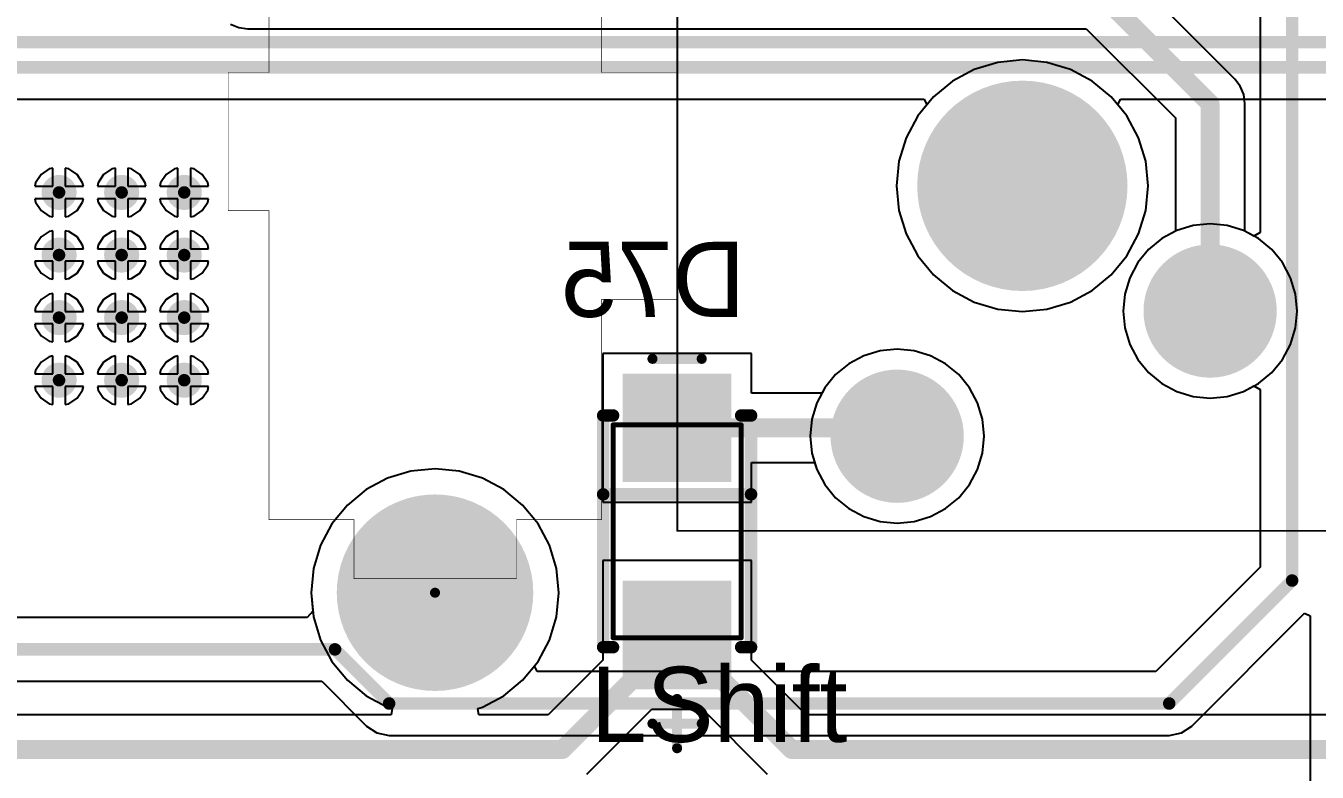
# Model space of a CAD drawing. Header units: millimetres. Extents: x 25 to 374, y 23 to 150.
# Drawn here: x 264.84 to 291.05, y 42.16 to 57.3 of the extents above; entities that cross this region are included whole.
import ezdxf

# ---------------------------------------------------------------- set-up
doc = ezdxf.new("R2010")
doc.units = ezdxf.units.MM
for name, color, linetype in [('BottomLayer', 5, 'Continuous'), ('BottomOverlay', 54, 'Continuous'), ('BottomPaste', 16, 'Continuous'), ('BottomSolder', 6, 'Continuous'), ('Mechanical1', 6, 'Continuous'), ('Mechanical13', 56, 'Continuous'), ('Mechanical15', 56, 'Continuous'), ('MultiLayer', 9, 'Continuous'), ('PadHoleLayer', 156, 'Continuous'), ('TopLayer', 1, 'Continuous'), ('TopOverlay', 2, 'Continuous'), ('TopSolder', 216, 'Continuous'), ('ViaHoleLayer', 16, 'Continuous')]:
    doc.layers.add(name, color=color, linetype=linetype)

# ---------------------------------------------------------------- blocks, each defined once
blk = doc.blocks.new('SMA_DO_214AC__S1_B_103')
at = {"layer": 'BottomLayer'}
for points in [[(-1.1, -1), (-1.1, 1), (-3.1, -1), (-3.1, 1)], [(3.1, -1), (3.1, 1), (1.1, -1), (1.1, 1)]]:
    blk.add_solid(points, dxfattribs=at)
at = {"layer": 'BottomOverlay', "const_width": 0.254}
for points in [[(-2.35, 1.3), (-2.35, 1.5)], [(2.35, 1.5), (-2.35, 1.5)], [(-0.75, -1.5), (-0.75, 1.5)], [(2.35, 1.3), (2.35, 1.5)], [(-2.35, -1.5), (-2.35, -1.3)], [(2.35, -1.5), (2.35, -1.3)], [(2.35, -1.5), (-2.35, -1.5)]]:
    blk.add_lwpolyline(points, dxfattribs=at)
at = {"layer": 'BottomOverlay', "const_width": 0.127}
for points in [[(-2.414, 1.5, 1), (-2.287, 1.5, 1)], [(-2.414, 1.5, 1), (-2.287, 1.5, 1)], [(-0.814, 1.5, 1), (-0.687, 1.5, 1)], [(2.287, 1.5, 1), (2.414, 1.5, 1)], [(2.287, 1.5, 1), (2.414, 1.5, 1)], [(-2.414, 1.3, 1), (-2.287, 1.3, 1)], [(2.287, 1.3, 1), (2.414, 1.3, 1)], [(-2.414, -1.3, 1), (-2.287, -1.3, 1)], [(2.287, -1.3, 1), (2.414, -1.3, 1)], [(-2.414, -1.5, 1), (-2.287, -1.5, 1)], [(-2.414, -1.5, 1), (-2.287, -1.5, 1)], [(-0.814, -1.5, 1), (-0.687, -1.5, 1)], [(2.287, -1.5, 1), (2.414, -1.5, 1)], [(2.287, -1.5, 1), (2.414, -1.5, 1)]]:
    blk.add_lwpolyline(points, format="xyb", close=True, dxfattribs=at)
at = {"layer": 'BottomPaste'}
for points in [[(-1.1, -1), (-1.1, 1), (-3.1, -1), (-3.1, 1)], [(3.1, -1), (3.1, 1), (1.1, -1), (1.1, 1)]]:
    blk.add_solid(points, dxfattribs=at)
at = {"layer": 'BottomSolder'}
for points in [[(-0.998, -1.102), (-0.998, 1.102), (-3.202, -1.102), (-3.202, 1.102)], [(3.202, -1.102), (3.202, 1.102), (0.998, -1.102), (0.998, 1.102)]]:
    blk.add_solid(points, dxfattribs=at)
at = {"layer": 'Mechanical13', "const_width": 0.1}
for points in [[(2.16, 1.3), (-2.16, 1.3)], [(-2.16, -1.3), (-2.16, 1.3)], [(2.16, -1.3), (2.16, 1.3)], [(2.16, -1.3), (-2.16, -1.3)]]:
    blk.add_lwpolyline(points, dxfattribs=at)
at = {"layer": 'Mechanical13', "const_width": 0.05}
for points in [[(-2.185, 1.3, 1), (-2.135, 1.3, 1)], [(-2.185, 1.3, 1), (-2.135, 1.3, 1)], [(2.135, 1.3, 1), (2.185, 1.3, 1)], [(2.135, 1.3, 1), (2.185, 1.3, 1)], [(-2.185, -1.3, 1), (-2.135, -1.3, 1)], [(-2.185, -1.3, 1), (-2.135, -1.3, 1)], [(2.135, -1.3, 1), (2.185, -1.3, 1)], [(2.135, -1.3, 1), (2.185, -1.3, 1)]]:
    blk.add_lwpolyline(points, format="xyb", close=True, dxfattribs=at)
at = {"layer": 'Mechanical15', "const_width": 0.203}
for points in [[(-3.5, -0.5), (-3.5, 0.5)], [(3.9, -0.5), (3.9, 0.5)], [(4.4, 0), (3.4, 0)]]:
    blk.add_lwpolyline(points, dxfattribs=at)
at = {"layer": 'Mechanical15', "const_width": 0.102}
for points in [[(-3.551, 0.5, 1), (-3.449, 0.5, 1)], [(3.849, 0.5, 1), (3.951, 0.5, 1)], [(3.349, 0, 1), (3.451, 0, 1)], [(4.349, 0, 1), (4.451, 0, 1)], [(-3.551, -0.5, 1), (-3.449, -0.5, 1)], [(3.849, -0.5, 1), (3.951, -0.5, 1)]]:
    blk.add_lwpolyline(points, format="xyb", close=True, dxfattribs=at)
blk = doc.blocks.new('1_2_119')
at = {"layer": 'BottomSolder', "const_width": 0.1016}
blk.add_lwpolyline([(-11.9888, -8.255, 1), (-11.8872, -8.255, 1)], format="xyb", close=True, dxfattribs=at)
at = {"layer": 'PadHoleLayer', "const_width": 1.9939}
blk.add_lwpolyline([(-12.93495, -8.255, 1), (-10.94105, -8.255, 1)], format="xyb", close=True, dxfattribs=at)
at = {"layer": 'TopSolder', "const_width": 0.1016}
blk.add_lwpolyline([(-11.9888, -8.255, 1), (-11.8872, -8.255, 1)], format="xyb", close=True, dxfattribs=at)
blk = doc.blocks.new('MX_SW_3_195')
at = {"layer": 'BottomLayer'}
for points, const_width in [([(-1.016, 0, 1), (1.016, 0, 1)], 2.032), ([(3.185, -2.54, 1), (4.435, -2.54, 1)], 1.25), ([(-3.165, -5.08, 1), (-1.915, -5.08, 1)], 1.25)]:
    blk.add_lwpolyline(points, format="xyb", close=True, dxfattribs=dict(at, const_width=const_width))
at = {"layer": 'BottomSolder'}
for points, const_width in [([(-1.067, 0, 1), (1.067, 0, 1)], 2.134), ([(3.134, -2.54, 1), (4.486, -2.54, 1)], 1.352), ([(-3.216, -5.08, 1), (-1.864, -5.08, 1)], 1.352)]:
    blk.add_lwpolyline(points, format="xyb", close=True, dxfattribs=dict(at, const_width=const_width))
at = {"layer": 'Mechanical1', "const_width": 0.0381}
for points in [[(-7, -7), (-7, 7)], [(-7, 7), (7, 7)], [(7, -7), (7, 7)], [(-7, -7), (7, -7)]]:
    blk.add_lwpolyline(points, dxfattribs=at)
at = {"layer": 'Mechanical1', "const_width": 0.0191}
for points in [[(-7.01, 7, 1), (-6.99, 7, 1)], [(-7.01, 7, 1), (-6.99, 7, 1)], [(6.99, 7, 1), (7.01, 7, 1)], [(6.99, 7, 1), (7.01, 7, 1)], [(-7.01, -7, 1), (-6.99, -7, 1)], [(-7.01, -7, 1), (-6.99, -7, 1)], [(6.99, -7, 1), (7.01, -7, 1)], [(6.99, -7, 1), (7.01, -7, 1)]]:
    blk.add_lwpolyline(points, format="xyb", close=True, dxfattribs=at)
at = {"layer": 'MultiLayer'}
for points, const_width in [([(-1.016, 0, 1), (1.016, 0, 1)], 2.032), ([(3.185, -2.54, 1), (4.435, -2.54, 1)], 1.25), ([(-3.165, -5.08, 1), (-1.915, -5.08, 1)], 1.25)]:
    blk.add_lwpolyline(points, format="xyb", close=True, dxfattribs=dict(at, const_width=const_width))
at = {"layer": 'PadHoleLayer'}
for points, const_width in [([(-1.016, 0, 1), (1.016, 0, 1)], 2.032), ([(3.435, -2.54, 1), (4.185, -2.54, 1)], 0.75), ([(-2.915, -5.08, 1), (-2.165, -5.08, 1)], 0.75)]:
    blk.add_lwpolyline(points, format="xyb", close=True, dxfattribs=dict(at, const_width=const_width))
at = {"layer": 'TopLayer'}
for points, const_width in [([(-1.016, 0, 1), (1.016, 0, 1)], 2.032), ([(3.185, -2.54, 1), (4.435, -2.54, 1)], 1.25), ([(-3.165, -5.08, 1), (-1.915, -5.08, 1)], 1.25)]:
    blk.add_lwpolyline(points, format="xyb", close=True, dxfattribs=dict(at, const_width=const_width))
at = {"layer": 'TopSolder'}
for points, const_width in [([(-1.067, 0, 1), (1.067, 0, 1)], 2.134), ([(3.134, -2.54, 1), (4.486, -2.54, 1)], 1.352), ([(-3.216, -5.08, 1), (-1.864, -5.08, 1)], 1.352)]:
    blk.add_lwpolyline(points, format="xyb", close=True, dxfattribs=dict(at, const_width=const_width))

msp = doc.modelspace()

# ---------------------------------------------------------------- linework, layer by layer
at = {"layer": 'BottomLayer'}
for p, q in [((251.323, 55.814), (283.073, 55.814)), ((283.073, 55.814), (283.127, 55.699)), ((287.002, 55.699), (287.056, 55.814)), ((287.056, 55.814), (292.048, 55.814)), ((283.127, 55.699), (282.942, 55.474)), ((287.186, 55.474), (287.002, 55.699)), ((282.942, 55.474), (282.706, 55.033)), ((287.422, 55.033), (287.186, 55.474)), ((282.706, 55.033), (282.561, 54.554)), ((287.567, 54.554), (287.422, 55.033)), ((282.561, 54.554), (282.512, 54.056)), ((287.616, 54.056), (287.567, 54.554)), ((265.153, 54.288), (265.04, 54.12)), ((265.321, 54.4), (265.153, 54.288)), ((265.392, 54.414), (265.321, 54.4)), ((265.392, 54.049), (265.392, 54.414)), ((265.717, 54.4), (265.646, 54.414)), ((265.646, 54.414), (265.646, 54.049)), ((265.885, 54.288), (265.717, 54.4)), ((265.997, 54.12), (265.885, 54.288)), ((266.423, 54.288), (266.31, 54.12)), ((266.591, 54.4), (266.423, 54.288)), ((266.662, 54.414), (266.591, 54.4)), ((266.662, 54.049), (266.662, 54.414)), ((266.987, 54.4), (266.916, 54.414)), ((266.916, 54.414), (266.916, 54.049)), ((267.155, 54.288), (266.987, 54.4)), ((267.267, 54.12), (267.155, 54.288)), ((267.693, 54.288), (267.58, 54.12)), ((267.861, 54.4), (267.693, 54.288)), ((267.932, 54.414), (267.861, 54.4)), ((267.932, 54.049), (267.932, 54.414)), ((268.257, 54.4), (268.186, 54.414)), ((268.186, 54.414), (268.186, 54.049)), ((268.425, 54.288), (268.257, 54.4)), ((268.537, 54.12), (268.425, 54.288)), ((265.04, 54.12), (265.026, 54.049)), ((265.026, 54.049), (265.392, 54.049)), ((265.646, 54.049), (266.012, 54.049)), ((266.012, 54.049), (265.997, 54.12)), ((266.31, 54.12), (266.296, 54.049)), ((266.296, 54.049), (266.662, 54.049)), ((266.916, 54.049), (267.282, 54.049)), ((267.282, 54.049), (267.267, 54.12)), ((267.58, 54.12), (267.566, 54.049)), ((267.566, 54.049), (267.932, 54.049)), ((268.186, 54.049), (268.552, 54.049)), ((268.552, 54.049), (268.537, 54.12)), ((282.512, 54.056), (282.561, 53.558)), ((287.567, 53.558), (287.616, 54.056)), ((265.392, 53.795), (265.026, 53.795)), ((265.026, 53.795), (265.04, 53.723)), ((265.04, 53.723), (265.153, 53.555)), ((265.392, 53.429), (265.392, 53.795)), ((266.012, 53.795), (265.646, 53.795)), ((265.646, 53.795), (265.646, 53.429)), ((265.885, 53.555), (265.997, 53.723)), ((265.997, 53.723), (266.012, 53.795)), ((266.662, 53.795), (266.296, 53.795)), ((266.296, 53.795), (266.31, 53.723)), ((266.31, 53.723), (266.423, 53.555)), ((266.662, 53.429), (266.662, 53.795)), ((267.282, 53.795), (266.916, 53.795)), ((266.916, 53.795), (266.916, 53.429)), ((267.155, 53.555), (267.267, 53.723)), ((267.267, 53.723), (267.282, 53.795)), ((267.932, 53.795), (267.566, 53.795)), ((267.566, 53.795), (267.58, 53.723)), ((267.58, 53.723), (267.693, 53.555)), ((267.932, 53.429), (267.932, 53.795)), ((268.552, 53.795), (268.186, 53.795)), ((268.186, 53.795), (268.186, 53.429)), ((268.425, 53.555), (268.537, 53.723)), ((268.537, 53.723), (268.552, 53.795)), ((265.153, 53.555), (265.321, 53.443)), ((265.717, 53.443), (265.885, 53.555)), ((266.423, 53.555), (266.591, 53.443)), ((266.987, 53.443), (267.155, 53.555)), ((267.693, 53.555), (267.861, 53.443)), ((268.257, 53.443), (268.425, 53.555)), ((282.561, 53.558), (282.706, 53.08)), ((287.422, 53.08), (287.567, 53.558)), ((265.321, 53.443), (265.392, 53.429)), ((265.646, 53.429), (265.717, 53.443)), ((266.591, 53.443), (266.662, 53.429)), ((266.916, 53.429), (266.987, 53.443)), ((267.861, 53.443), (267.932, 53.429)), ((268.186, 53.429), (268.257, 53.443)), ((288.53, 53.249), (288.198, 53.148)), ((288.874, 53.283), (288.53, 53.249)), ((289.219, 53.249), (288.874, 53.283)), ((289.55, 53.148), (289.219, 53.249)), ((265.153, 53.018), (265.04, 52.85)), ((265.321, 53.13), (265.153, 53.018)), ((265.392, 53.144), (265.321, 53.13)), ((265.392, 52.779), (265.392, 53.144)), ((265.717, 53.13), (265.646, 53.144)), ((265.646, 53.144), (265.646, 52.779)), ((265.885, 53.018), (265.717, 53.13)), ((265.997, 52.85), (265.885, 53.018)), ((266.423, 53.018), (266.31, 52.85)), ((266.591, 53.13), (266.423, 53.018)), ((266.662, 53.144), (266.591, 53.13)), ((266.662, 52.779), (266.662, 53.144)), ((266.987, 53.13), (266.916, 53.144)), ((266.916, 53.144), (266.916, 52.779)), ((267.155, 53.018), (266.987, 53.13)), ((267.267, 52.85), (267.155, 53.018)), ((267.693, 53.018), (267.58, 52.85)), ((267.861, 53.13), (267.693, 53.018)), ((267.932, 53.144), (267.861, 53.13)), ((267.932, 52.779), (267.932, 53.144)), ((268.257, 53.13), (268.186, 53.144)), ((268.186, 53.144), (268.186, 52.779)), ((268.425, 53.018), (268.257, 53.13)), ((268.537, 52.85), (268.425, 53.018)), ((282.706, 53.08), (282.942, 52.638)), ((287.186, 52.638), (287.422, 53.08)), ((287.893, 52.985), (287.625, 52.765)), ((288.198, 53.148), (287.893, 52.985)), ((289.856, 52.985), (289.55, 53.148)), ((290.123, 52.765), (289.856, 52.985)), ((265.04, 52.85), (265.026, 52.779)), ((265.026, 52.779), (265.392, 52.779)), ((265.646, 52.779), (266.012, 52.779)), ((266.012, 52.779), (265.997, 52.85)), ((266.31, 52.85), (266.296, 52.779)), ((266.296, 52.779), (266.662, 52.779)), ((266.916, 52.779), (267.282, 52.779)), ((267.282, 52.779), (267.267, 52.85)), ((267.58, 52.85), (267.566, 52.779)), ((267.566, 52.779), (267.932, 52.779)), ((268.186, 52.779), (268.552, 52.779)), ((268.552, 52.779), (268.537, 52.85)), ((287.625, 52.765), (287.405, 52.498)), ((290.343, 52.498), (290.123, 52.765)), ((265.392, 52.525), (265.026, 52.525)), ((265.026, 52.525), (265.04, 52.453)), ((265.04, 52.453), (265.153, 52.285)), ((265.392, 52.159), (265.392, 52.525)), ((266.012, 52.525), (265.646, 52.525)), ((265.646, 52.525), (265.646, 52.159)), ((265.885, 52.285), (265.997, 52.453)), ((265.997, 52.453), (266.012, 52.525)), ((266.662, 52.525), (266.296, 52.525)), ((266.296, 52.525), (266.31, 52.453)), ((266.31, 52.453), (266.423, 52.285)), ((266.662, 52.159), (266.662, 52.525)), ((267.282, 52.525), (266.916, 52.525)), ((266.916, 52.525), (266.916, 52.159)), ((267.155, 52.285), (267.267, 52.453)), ((267.267, 52.453), (267.282, 52.525)), ((267.932, 52.525), (267.566, 52.525)), ((267.566, 52.525), (267.58, 52.453)), ((267.58, 52.453), (267.693, 52.285)), ((267.932, 52.159), (267.932, 52.525)), ((268.552, 52.525), (268.186, 52.525)), ((268.186, 52.525), (268.186, 52.159)), ((268.425, 52.285), (268.537, 52.453)), ((268.537, 52.453), (268.552, 52.525)), ((282.942, 52.638), (283.259, 52.252)), ((286.869, 52.252), (287.186, 52.638)), ((287.405, 52.498), (287.242, 52.192)), ((290.506, 52.192), (290.343, 52.498)), ((265.153, 52.285), (265.321, 52.173)), ((265.321, 52.173), (265.392, 52.159)), ((265.646, 52.159), (265.717, 52.173)), ((265.717, 52.173), (265.885, 52.285)), ((266.423, 52.285), (266.591, 52.173)), ((266.591, 52.173), (266.662, 52.159)), ((266.916, 52.159), (266.987, 52.173)), ((266.987, 52.173), (267.155, 52.285)), ((267.693, 52.285), (267.861, 52.173)), ((267.861, 52.173), (267.932, 52.159)), ((268.186, 52.159), (268.257, 52.173)), ((268.257, 52.173), (268.425, 52.285)), ((283.259, 52.252), (283.646, 51.934)), ((286.482, 51.934), (286.869, 52.252)), ((287.242, 52.192), (287.142, 51.861)), ((290.607, 51.861), (290.506, 52.192)), ((283.646, 51.934), (284.087, 51.698)), ((286.041, 51.698), (286.482, 51.934)), ((265.153, 51.748), (265.04, 51.58)), ((265.321, 51.86), (265.153, 51.748)), ((265.392, 51.874), (265.321, 51.86)), ((265.392, 51.509), (265.392, 51.874)), ((265.717, 51.86), (265.646, 51.874)), ((265.646, 51.874), (265.646, 51.509)), ((265.885, 51.748), (265.717, 51.86)), ((265.997, 51.58), (265.885, 51.748)), ((266.423, 51.748), (266.31, 51.58)), ((266.591, 51.86), (266.423, 51.748)), ((266.662, 51.874), (266.591, 51.86)), ((266.662, 51.509), (266.662, 51.874)), ((266.987, 51.86), (266.916, 51.874)), ((266.916, 51.874), (266.916, 51.509)), ((267.155, 51.748), (266.987, 51.86)), ((267.267, 51.58), (267.155, 51.748)), ((267.693, 51.748), (267.58, 51.58)), ((267.861, 51.86), (267.693, 51.748)), ((267.932, 51.874), (267.861, 51.86)), ((267.932, 51.509), (267.932, 51.874)), ((268.257, 51.86), (268.186, 51.874)), ((268.186, 51.874), (268.186, 51.509)), ((268.425, 51.748), (268.257, 51.86)), ((268.537, 51.58), (268.425, 51.748)), ((284.087, 51.698), (284.566, 51.553)), ((285.562, 51.553), (286.041, 51.698)), ((287.142, 51.861), (287.108, 51.516)), ((290.641, 51.516), (290.607, 51.861)), ((265.04, 51.58), (265.026, 51.509)), ((265.026, 51.509), (265.392, 51.509)), ((265.646, 51.509), (266.012, 51.509)), ((266.012, 51.509), (265.997, 51.58)), ((266.31, 51.58), (266.296, 51.509)), ((266.296, 51.509), (266.662, 51.509)), ((266.916, 51.509), (267.282, 51.509)), ((267.282, 51.509), (267.267, 51.58)), ((267.58, 51.58), (267.566, 51.509)), ((267.566, 51.509), (267.932, 51.509)), ((268.186, 51.509), (268.552, 51.509)), ((268.552, 51.509), (268.537, 51.58)), ((284.566, 51.553), (285.064, 51.504)), ((285.064, 51.504), (285.562, 51.553)), ((287.108, 51.516), (287.142, 51.172)), ((290.607, 51.172), (290.641, 51.516)), ((265.392, 51.255), (265.026, 51.255)), ((265.026, 51.255), (265.04, 51.183)), ((265.04, 51.183), (265.153, 51.015)), ((265.392, 50.889), (265.392, 51.255)), ((266.012, 51.255), (265.646, 51.255)), ((265.646, 51.255), (265.646, 50.889)), ((265.885, 51.015), (265.997, 51.183)), ((265.997, 51.183), (266.012, 51.255)), ((266.662, 51.255), (266.296, 51.255)), ((266.296, 51.255), (266.31, 51.183)), ((266.31, 51.183), (266.423, 51.015)), ((266.662, 50.889), (266.662, 51.255)), ((267.282, 51.255), (266.916, 51.255)), ((266.916, 51.255), (266.916, 50.889)), ((267.155, 51.015), (267.267, 51.183)), ((267.267, 51.183), (267.282, 51.255)), ((267.932, 51.255), (267.566, 51.255)), ((267.566, 51.255), (267.58, 51.183)), ((267.58, 51.183), (267.693, 51.015)), ((267.932, 50.889), (267.932, 51.255)), ((268.552, 51.255), (268.186, 51.255)), ((268.186, 51.255), (268.186, 50.889)), ((268.425, 51.015), (268.537, 51.183)), ((268.537, 51.183), (268.552, 51.255)), ((287.142, 51.172), (287.242, 50.84)), ((290.506, 50.84), (290.607, 51.172)), ((265.153, 51.015), (265.321, 50.903)), ((265.321, 50.903), (265.392, 50.889)), ((265.646, 50.889), (265.717, 50.903)), ((265.717, 50.903), (265.885, 51.015)), ((266.423, 51.015), (266.591, 50.903)), ((266.591, 50.903), (266.662, 50.889)), ((266.916, 50.889), (266.987, 50.903)), ((266.987, 50.903), (267.155, 51.015)), ((267.693, 51.015), (267.861, 50.903)), ((267.861, 50.903), (267.932, 50.889)), ((268.186, 50.889), (268.257, 50.903)), ((268.257, 50.903), (268.425, 51.015)), ((287.242, 50.84), (287.405, 50.535)), ((290.343, 50.535), (290.506, 50.84)), ((265.321, 50.59), (265.153, 50.478)), ((265.392, 50.604), (265.321, 50.59)), ((265.392, 50.239), (265.392, 50.604)), ((265.717, 50.59), (265.646, 50.604)), ((265.646, 50.604), (265.646, 50.239)), ((265.885, 50.478), (265.717, 50.59)), ((266.591, 50.59), (266.423, 50.478)), ((266.662, 50.604), (266.591, 50.59)), ((266.662, 50.239), (266.662, 50.604)), ((266.987, 50.59), (266.916, 50.604)), ((266.916, 50.604), (266.916, 50.239)), ((267.155, 50.478), (266.987, 50.59)), ((267.861, 50.59), (267.693, 50.478)), ((267.932, 50.604), (267.861, 50.59)), ((267.932, 50.239), (267.932, 50.604)), ((268.257, 50.59), (268.186, 50.604)), ((268.186, 50.604), (268.186, 50.239)), ((268.425, 50.478), (268.257, 50.59)), ((279.567, 50.654), (276.551, 50.654)), ((276.551, 50.654), (276.551, 47.638)), ((279.567, 49.85), (279.567, 50.654)), ((281.848, 50.608), (281.543, 50.445)), ((282.18, 50.709), (281.848, 50.608)), ((282.524, 50.743), (282.18, 50.709)), ((282.869, 50.709), (282.524, 50.743)), ((283.2, 50.608), (282.869, 50.709)), ((283.506, 50.445), (283.2, 50.608)), ((265.04, 50.31), (265.026, 50.239)), ((265.153, 50.478), (265.04, 50.31)), ((265.997, 50.31), (265.885, 50.478)), ((266.012, 50.239), (265.997, 50.31)), ((266.31, 50.31), (266.296, 50.239)), ((266.423, 50.478), (266.31, 50.31)), ((267.267, 50.31), (267.155, 50.478)), ((267.282, 50.239), (267.267, 50.31)), ((267.58, 50.31), (267.566, 50.239)), ((267.693, 50.478), (267.58, 50.31)), ((268.537, 50.31), (268.425, 50.478)), ((268.552, 50.239), (268.537, 50.31)), ((281.543, 50.445), (281.275, 50.225)), ((283.773, 50.225), (283.506, 50.445)), ((287.405, 50.535), (287.625, 50.267)), ((290.123, 50.267), (290.343, 50.535)), ((265.026, 50.239), (265.392, 50.239)), ((265.646, 50.239), (266.012, 50.239)), ((266.296, 50.239), (266.662, 50.239)), ((266.916, 50.239), (267.282, 50.239)), ((267.566, 50.239), (267.932, 50.239)), ((268.186, 50.239), (268.552, 50.239)), ((281.275, 50.225), (281.055, 49.958)), ((283.993, 49.958), (283.773, 50.225)), ((287.625, 50.267), (287.893, 50.047)), ((287.893, 50.047), (288.198, 49.884)), ((289.55, 49.884), (289.856, 50.047)), ((289.856, 50.047), (290.123, 50.267)), ((265.392, 49.985), (265.026, 49.985)), ((265.026, 49.985), (265.04, 49.913)), ((265.04, 49.913), (265.153, 49.745)), ((265.392, 49.619), (265.392, 49.985)), ((266.012, 49.985), (265.646, 49.985)), ((265.646, 49.985), (265.646, 49.619)), ((265.885, 49.745), (265.997, 49.913)), ((265.997, 49.913), (266.012, 49.985)), ((266.662, 49.985), (266.296, 49.985)), ((266.296, 49.985), (266.31, 49.913)), ((266.31, 49.913), (266.423, 49.745)), ((266.662, 49.619), (266.662, 49.985)), ((267.282, 49.985), (266.916, 49.985)), ((266.916, 49.985), (266.916, 49.619)), ((267.155, 49.745), (267.267, 49.913)), ((267.267, 49.913), (267.282, 49.985)), ((267.932, 49.985), (267.566, 49.985)), ((267.566, 49.985), (267.58, 49.913)), ((267.58, 49.913), (267.693, 49.745)), ((267.932, 49.619), (267.932, 49.985)), ((268.552, 49.985), (268.186, 49.985)), ((268.186, 49.985), (268.186, 49.619)), ((268.425, 49.745), (268.537, 49.913)), ((268.537, 49.913), (268.552, 49.985)), ((280.998, 49.85), (279.567, 49.85)), ((281.055, 49.958), (280.998, 49.85)), ((284.156, 49.652), (283.993, 49.958)), ((288.198, 49.884), (288.53, 49.784)), ((288.53, 49.784), (288.874, 49.75)), ((288.874, 49.75), (289.219, 49.784)), ((289.219, 49.784), (289.55, 49.884)), ((265.153, 49.745), (265.321, 49.633)), ((265.321, 49.633), (265.392, 49.619)), ((265.646, 49.619), (265.717, 49.633)), ((265.717, 49.633), (265.885, 49.745)), ((266.423, 49.745), (266.591, 49.633)), ((266.591, 49.633), (266.662, 49.619)), ((266.916, 49.619), (266.987, 49.633)), ((266.987, 49.633), (267.155, 49.745)), ((267.693, 49.745), (267.861, 49.633)), ((267.861, 49.633), (267.932, 49.619)), ((268.186, 49.619), (268.257, 49.633)), ((268.257, 49.633), (268.425, 49.745)), ((284.257, 49.321), (284.156, 49.652)), ((284.291, 48.976), (284.257, 49.321)), ((284.257, 48.632), (284.291, 48.976)), ((284.156, 48.3), (284.257, 48.632)), ((272.656, 48.267), (272.184, 48.124)), ((273.147, 48.315), (272.656, 48.267)), ((273.637, 48.267), (273.147, 48.315)), ((274.109, 48.124), (273.637, 48.267)), ((279.567, 47.638), (279.567, 48.441)), ((279.567, 48.441), (280.849, 48.441)), ((280.849, 48.441), (280.892, 48.3)), ((280.892, 48.3), (281.055, 47.995)), ((283.993, 47.995), (284.156, 48.3)), ((272.184, 48.124), (271.75, 47.892)), ((274.543, 47.892), (274.109, 48.124)), ((281.055, 47.995), (281.275, 47.727)), ((283.773, 47.727), (283.993, 47.995)), ((271.75, 47.892), (271.369, 47.579)), ((274.924, 47.579), (274.543, 47.892)), ((281.275, 47.727), (281.543, 47.507)), ((283.506, 47.507), (283.773, 47.727)), ((271.369, 47.579), (271.056, 47.198)), ((275.237, 47.198), (274.924, 47.579)), ((276.551, 47.638), (279.567, 47.638)), ((281.543, 47.507), (281.848, 47.344)), ((283.2, 47.344), (283.506, 47.507)), ((271.056, 47.198), (270.824, 46.763)), ((275.469, 46.763), (275.237, 47.198)), ((281.848, 47.344), (282.18, 47.244)), ((282.18, 47.244), (282.524, 47.21)), ((282.524, 47.21), (282.869, 47.244)), ((282.869, 47.244), (283.2, 47.344)), ((270.824, 46.763), (270.681, 46.292)), ((275.612, 46.292), (275.469, 46.763)), ((279.567, 46.454), (276.551, 46.454)), ((276.551, 46.454), (276.551, 44.434)), ((279.567, 44.434), (279.567, 46.454)), ((270.681, 46.292), (270.633, 45.801)), ((275.661, 45.801), (275.612, 46.292)), ((270.633, 45.801), (270.681, 45.311)), ((275.612, 45.311), (275.661, 45.801)), ((270.681, 45.311), (270.824, 44.839)), ((275.469, 44.839), (275.612, 45.311)), ((270.824, 44.839), (271.056, 44.405)), ((275.237, 44.405), (275.469, 44.839)), ((271.056, 44.405), (271.369, 44.024)), ((274.924, 44.024), (275.237, 44.405)), ((276.551, 44.434), (275.44, 43.323)), ((280.678, 43.323), (279.567, 44.434)), ((271.369, 44.024), (271.75, 43.711)), ((274.543, 43.711), (274.924, 44.024)), ((271.75, 43.711), (272.184, 43.479)), ((274.109, 43.479), (274.543, 43.711)), ((272.259, 43.323), (245.146, 43.323)), ((272.184, 43.479), (272.278, 43.45)), ((272.278, 43.45), (272.259, 43.323)), ((274.015, 43.45), (274.109, 43.479)), ((274.034, 43.323), (274.015, 43.45)), ((275.44, 43.323), (274.034, 43.323)), ((276.23, 42.12), (277.547, 43.438)), ((277.547, 43.438), (278.571, 43.438)), ((278.571, 43.438), (279.888, 42.12)), ((296.135, 43.323), (280.678, 43.323))]:
    msp.add_line(p, q, dxfattribs=at)
for points, const_width in [([(205.448, 56.97), (292.824, 56.97)], 0.254), ([(204.813, 56.462), (292.316, 56.462)], 0.254), ([(278.059, 49.146), (282.355, 49.146)], 0.381), ([(275.732, 42.619), (278.059, 44.946)], 0.381), ([(278.059, 44.946), (280.386, 42.619)], 0.381), ([(244.854, 42.619), (275.732, 42.619)], 0.381), ([(280.386, 42.619), (302.984, 42.619)], 0.381)]:
    msp.add_lwpolyline(points, dxfattribs=dict(at, const_width=const_width))
for points, const_width in [([(265.392, 53.922, 1), (265.646, 53.922, 1)], 0.254), ([(266.662, 53.922, 1), (266.916, 53.922, 1)], 0.254), ([(267.932, 53.922, 1), (268.186, 53.922, 1)], 0.254), ([(265.392, 52.652, 1), (265.646, 52.652, 1)], 0.254), ([(266.662, 52.652, 1), (266.916, 52.652, 1)], 0.254), ([(267.932, 52.652, 1), (268.186, 52.652, 1)], 0.254), ([(265.392, 51.382, 1), (265.646, 51.382, 1)], 0.254), ([(266.662, 51.382, 1), (266.916, 51.382, 1)], 0.254), ([(267.932, 51.382, 1), (268.186, 51.382, 1)], 0.254), ([(265.392, 50.112, 1), (265.646, 50.112, 1)], 0.254), ([(266.662, 50.112, 1), (266.916, 50.112, 1)], 0.254), ([(267.932, 50.112, 1), (268.186, 50.112, 1)], 0.254), ([(277.964, 49.146, 1), (278.154, 49.146, 1)], 0.191), ([(282.259, 49.146, 1), (282.45, 49.146, 1)], 0.191), ([(277.964, 44.946, 1), (278.154, 44.946, 1)], 0.191), ([(277.964, 44.946, 1), (278.154, 44.946, 1)], 0.191), ([(275.636, 42.619, 1), (275.827, 42.619, 1)], 0.191), ([(275.636, 42.619, 1), (275.827, 42.619, 1)], 0.191), ([(280.291, 42.619, 1), (280.481, 42.619, 1)], 0.191), ([(280.291, 42.619, 1), (280.481, 42.619, 1)], 0.191)]:
    msp.add_lwpolyline(points, format="xyb", close=True, dxfattribs=dict(at, const_width=const_width))
at = {"layer": 'BottomSolder', "const_width": 0.356}
for points in [[(265.341, 53.922, 1), (265.697, 53.922, 1)], [(266.611, 53.922, 1), (266.967, 53.922, 1)], [(267.881, 53.922, 1), (268.237, 53.922, 1)], [(265.341, 52.652, 1), (265.697, 52.652, 1)], [(266.611, 52.652, 1), (266.967, 52.652, 1)], [(267.881, 52.652, 1), (268.237, 52.652, 1)], [(265.341, 51.382, 1), (265.697, 51.382, 1)], [(266.611, 51.382, 1), (266.967, 51.382, 1)], [(267.881, 51.382, 1), (268.237, 51.382, 1)], [(265.341, 50.112, 1), (265.697, 50.112, 1)], [(266.611, 50.112, 1), (266.967, 50.112, 1)], [(267.881, 50.112, 1), (268.237, 50.112, 1)]]:
    msp.add_lwpolyline(points, format="xyb", close=True, dxfattribs=at)
at = {"layer": 'Mechanical1', "const_width": 0.0127}
for points in [[(278.05, 56.355), (278.05, 61.055)], [(269.776, 56.355), (269.776, 59.585)], [(276.526, 56.355), (276.526, 59.585)], [(268.95, 56.355), (269.776, 56.355)], [(268.95, 53.555), (268.95, 56.355)], [(276.526, 56.355), (278.05, 56.355)], [(268.95, 53.555), (269.776, 53.555)], [(269.776, 47.285), (269.776, 53.555)], [(276.526, 47.285), (276.526, 51.755)], [(276.526, 51.755), (278.05, 51.755)], [(278.05, 47.056), (278.05, 51.755)], [(269.776, 47.285), (271.501, 47.285)], [(271.501, 46.086), (271.501, 47.285)], [(274.8, 46.086), (274.8, 47.285)], [(274.8, 47.285), (276.526, 47.285)], [(278.05, 47.056), (292.05, 47.056)], [(271.501, 46.086), (274.8, 46.086)]]:
    msp.add_lwpolyline(points, dxfattribs=at)
at = {"layer": 'Mechanical1', "const_width": 0.00635}
for points in [[(268.947, 56.355, 1), (268.953, 56.355, 1)], [(268.947, 56.355, 1), (268.953, 56.355, 1)], [(269.773, 56.355, 1), (269.779, 56.355, 1)], [(269.773, 56.355, 1), (269.779, 56.355, 1)], [(276.523, 56.355, 1), (276.529, 56.355, 1)], [(276.523, 56.355, 1), (276.529, 56.355, 1)], [(278.047, 56.355, 1), (278.053, 56.355, 1)], [(278.047, 56.355, 1), (278.053, 56.355, 1)], [(268.947, 53.555, 1), (268.953, 53.555, 1)], [(268.947, 53.555, 1), (268.953, 53.555, 1)], [(269.773, 53.555, 1), (269.779, 53.555, 1)], [(269.773, 53.555, 1), (269.779, 53.555, 1)], [(276.523, 51.755, 1), (276.529, 51.755, 1)], [(276.523, 51.755, 1), (276.529, 51.755, 1)], [(278.047, 51.755, 1), (278.053, 51.755, 1)], [(278.047, 51.755, 1), (278.053, 51.755, 1)], [(269.773, 47.285, 1), (269.779, 47.285, 1)], [(269.773, 47.285, 1), (269.779, 47.285, 1)], [(271.498, 47.285, 1), (271.504, 47.285, 1)], [(271.498, 47.285, 1), (271.504, 47.285, 1)], [(274.797, 47.285, 1), (274.803, 47.285, 1)], [(274.797, 47.285, 1), (274.803, 47.285, 1)], [(276.523, 47.285, 1), (276.529, 47.285, 1)], [(276.523, 47.285, 1), (276.529, 47.285, 1)], [(278.047, 47.056, 1), (278.053, 47.056, 1)], [(278.047, 47.056, 1), (278.053, 47.056, 1)], [(271.498, 46.086, 1), (271.504, 46.086, 1)], [(271.498, 46.086, 1), (271.504, 46.086, 1)], [(274.797, 46.086, 1), (274.803, 46.086, 1)], [(274.797, 46.086, 1), (274.803, 46.086, 1)]]:
    msp.add_lwpolyline(points, format="xyb", close=True, dxfattribs=at)
at = {"layer": 'MultiLayer', "const_width": 0.254}
for points in [[(265.392, 53.922, 1), (265.646, 53.922, 1)], [(266.662, 53.922, 1), (266.916, 53.922, 1)], [(267.932, 53.922, 1), (268.186, 53.922, 1)], [(265.392, 52.652, 1), (265.646, 52.652, 1)], [(266.662, 52.652, 1), (266.916, 52.652, 1)], [(267.932, 52.652, 1), (268.186, 52.652, 1)], [(265.392, 51.382, 1), (265.646, 51.382, 1)], [(266.662, 51.382, 1), (266.916, 51.382, 1)], [(267.932, 51.382, 1), (268.186, 51.382, 1)], [(265.392, 50.112, 1), (265.646, 50.112, 1)], [(266.662, 50.112, 1), (266.916, 50.112, 1)], [(267.932, 50.112, 1), (268.186, 50.112, 1)]]:
    msp.add_lwpolyline(points, format="xyb", close=True, dxfattribs=at)
at = {"layer": 'TopLayer'}
for p, q in [((289.89, 64.354), (289.89, 53.11)), ((289.372, 56.223), (287.648, 57.948)), ((268.997, 57.337), (269.167, 57.267)), ((269.167, 57.267), (269.349, 57.243)), ((269.349, 57.243), (286.36, 57.243)), ((286.36, 57.243), (288.17, 55.433)), ((285.064, 56.609), (284.566, 56.56)), ((285.562, 56.56), (285.064, 56.609)), ((284.087, 56.414), (283.646, 56.178)), ((284.566, 56.56), (284.087, 56.414)), ((286.041, 56.414), (285.562, 56.56)), ((286.482, 56.178), (286.041, 56.414)), ((283.646, 56.178), (283.259, 55.861)), ((286.869, 55.861), (286.482, 56.178)), ((289.484, 56.077), (289.372, 56.223)), ((289.555, 55.907), (289.484, 56.077)), ((283.259, 55.861), (282.942, 55.474)), ((287.186, 55.474), (286.869, 55.861)), ((289.579, 55.725), (289.555, 55.907)), ((289.579, 53.133), (289.579, 55.725)), ((282.942, 55.474), (282.706, 55.033)), ((287.422, 55.033), (287.186, 55.474)), ((288.17, 55.433), (288.17, 53.133)), ((282.706, 55.033), (282.561, 54.554)), ((287.567, 54.554), (287.422, 55.033)), ((282.561, 54.554), (282.512, 54.056)), ((287.616, 54.056), (287.567, 54.554)), ((265.153, 54.288), (265.04, 54.12)), ((265.321, 54.4), (265.153, 54.288)), ((265.392, 54.414), (265.321, 54.4)), ((265.392, 54.049), (265.392, 54.414)), ((265.717, 54.4), (265.646, 54.414)), ((265.646, 54.414), (265.646, 54.049)), ((265.885, 54.288), (265.717, 54.4)), ((265.997, 54.12), (265.885, 54.288)), ((266.423, 54.288), (266.31, 54.12)), ((266.591, 54.4), (266.423, 54.288)), ((266.662, 54.414), (266.591, 54.4)), ((266.662, 54.049), (266.662, 54.414)), ((266.987, 54.4), (266.916, 54.414)), ((266.916, 54.414), (266.916, 54.049)), ((267.155, 54.288), (266.987, 54.4)), ((267.267, 54.12), (267.155, 54.288)), ((267.693, 54.288), (267.58, 54.12)), ((267.861, 54.4), (267.693, 54.288)), ((267.932, 54.414), (267.861, 54.4)), ((267.932, 54.049), (267.932, 54.414)), ((268.257, 54.4), (268.186, 54.414)), ((268.186, 54.414), (268.186, 54.049)), ((268.425, 54.288), (268.257, 54.4)), ((268.537, 54.12), (268.425, 54.288)), ((265.04, 54.12), (265.026, 54.049)), ((265.026, 54.049), (265.392, 54.049)), ((265.646, 54.049), (266.012, 54.049)), ((266.012, 54.049), (265.997, 54.12)), ((266.31, 54.12), (266.296, 54.049)), ((266.296, 54.049), (266.662, 54.049)), ((266.916, 54.049), (267.282, 54.049)), ((267.282, 54.049), (267.267, 54.12)), ((267.58, 54.12), (267.566, 54.049)), ((267.566, 54.049), (267.932, 54.049)), ((268.186, 54.049), (268.552, 54.049)), ((268.552, 54.049), (268.537, 54.12)), ((282.512, 54.056), (282.561, 53.558)), ((287.567, 53.558), (287.616, 54.056)), ((265.392, 53.795), (265.026, 53.795)), ((265.026, 53.795), (265.04, 53.723)), ((265.04, 53.723), (265.153, 53.555)), ((265.392, 53.429), (265.392, 53.795)), ((266.012, 53.795), (265.646, 53.795)), ((265.646, 53.795), (265.646, 53.429)), ((265.885, 53.555), (265.997, 53.723)), ((265.997, 53.723), (266.012, 53.795)), ((266.662, 53.795), (266.296, 53.795)), ((266.296, 53.795), (266.31, 53.723)), ((266.31, 53.723), (266.423, 53.555)), ((266.662, 53.429), (266.662, 53.795)), ((267.282, 53.795), (266.916, 53.795)), ((266.916, 53.795), (266.916, 53.429)), ((267.155, 53.555), (267.267, 53.723)), ((267.267, 53.723), (267.282, 53.795)), ((267.932, 53.795), (267.566, 53.795)), ((267.566, 53.795), (267.58, 53.723)), ((267.58, 53.723), (267.693, 53.555)), ((267.932, 53.429), (267.932, 53.795)), ((268.552, 53.795), (268.186, 53.795)), ((268.186, 53.795), (268.186, 53.429)), ((268.425, 53.555), (268.537, 53.723)), ((268.537, 53.723), (268.552, 53.795)), ((265.153, 53.555), (265.321, 53.443)), ((265.717, 53.443), (265.885, 53.555)), ((266.423, 53.555), (266.591, 53.443)), ((266.987, 53.443), (267.155, 53.555)), ((267.693, 53.555), (267.861, 53.443)), ((268.257, 53.443), (268.425, 53.555)), ((282.561, 53.558), (282.706, 53.08)), ((287.422, 53.08), (287.567, 53.558)), ((265.321, 53.443), (265.392, 53.429)), ((265.646, 53.429), (265.717, 53.443)), ((266.591, 53.443), (266.662, 53.429)), ((266.916, 53.429), (266.987, 53.443)), ((267.861, 53.443), (267.932, 53.429)), ((268.186, 53.429), (268.257, 53.443)), ((265.153, 53.018), (265.04, 52.85)), ((265.321, 53.13), (265.153, 53.018)), ((265.392, 53.144), (265.321, 53.13)), ((265.392, 52.779), (265.392, 53.144)), ((265.717, 53.13), (265.646, 53.144)), ((265.646, 53.144), (265.646, 52.779)), ((265.885, 53.018), (265.717, 53.13)), ((265.997, 52.85), (265.885, 53.018)), ((266.423, 53.018), (266.31, 52.85)), ((266.591, 53.13), (266.423, 53.018)), ((266.662, 53.144), (266.591, 53.13)), ((266.662, 52.779), (266.662, 53.144)), ((266.987, 53.13), (266.916, 53.144)), ((266.916, 53.144), (266.916, 52.779)), ((267.155, 53.018), (266.987, 53.13)), ((267.267, 52.85), (267.155, 53.018)), ((267.693, 53.018), (267.58, 52.85)), ((267.861, 53.13), (267.693, 53.018)), ((267.932, 53.144), (267.861, 53.13)), ((267.932, 52.779), (267.932, 53.144)), ((268.257, 53.13), (268.186, 53.144)), ((268.186, 53.144), (268.186, 52.779)), ((268.425, 53.018), (268.257, 53.13)), ((268.537, 52.85), (268.425, 53.018)), ((282.706, 53.08), (282.942, 52.638)), ((287.186, 52.638), (287.422, 53.08)), ((287.893, 52.985), (287.625, 52.765)), ((288.17, 53.133), (287.893, 52.985)), ((289.763, 53.034), (289.579, 53.133)), ((289.89, 53.11), (289.763, 53.034)), ((265.04, 52.85), (265.026, 52.779)), ((265.026, 52.779), (265.392, 52.779)), ((265.646, 52.779), (266.012, 52.779)), ((266.012, 52.779), (265.997, 52.85)), ((266.31, 52.85), (266.296, 52.779)), ((266.296, 52.779), (266.662, 52.779)), ((266.916, 52.779), (267.282, 52.779)), ((267.282, 52.779), (267.267, 52.85)), ((267.58, 52.85), (267.566, 52.779)), ((267.566, 52.779), (267.932, 52.779)), ((268.186, 52.779), (268.552, 52.779)), ((268.552, 52.779), (268.537, 52.85)), ((287.625, 52.765), (287.405, 52.498)), ((265.392, 52.525), (265.026, 52.525)), ((265.026, 52.525), (265.04, 52.453)), ((265.04, 52.453), (265.153, 52.285)), ((265.392, 52.159), (265.392, 52.525)), ((266.012, 52.525), (265.646, 52.525)), ((265.646, 52.525), (265.646, 52.159)), ((265.885, 52.285), (265.997, 52.453)), ((265.997, 52.453), (266.012, 52.525)), ((266.662, 52.525), (266.296, 52.525)), ((266.296, 52.525), (266.31, 52.453)), ((266.31, 52.453), (266.423, 52.285)), ((266.662, 52.159), (266.662, 52.525)), ((267.282, 52.525), (266.916, 52.525)), ((266.916, 52.525), (266.916, 52.159)), ((267.155, 52.285), (267.267, 52.453)), ((267.267, 52.453), (267.282, 52.525)), ((267.932, 52.525), (267.566, 52.525)), ((267.566, 52.525), (267.58, 52.453)), ((267.58, 52.453), (267.693, 52.285)), ((267.932, 52.159), (267.932, 52.525)), ((268.552, 52.525), (268.186, 52.525)), ((268.186, 52.525), (268.186, 52.159)), ((268.425, 52.285), (268.537, 52.453)), ((268.537, 52.453), (268.552, 52.525)), ((282.942, 52.638), (283.259, 52.252)), ((286.869, 52.252), (287.186, 52.638)), ((287.405, 52.498), (287.242, 52.192)), ((265.153, 52.285), (265.321, 52.173)), ((265.321, 52.173), (265.392, 52.159)), ((265.646, 52.159), (265.717, 52.173)), ((265.717, 52.173), (265.885, 52.285)), ((266.423, 52.285), (266.591, 52.173)), ((266.591, 52.173), (266.662, 52.159)), ((266.916, 52.159), (266.987, 52.173)), ((266.987, 52.173), (267.155, 52.285)), ((267.693, 52.285), (267.861, 52.173)), ((267.861, 52.173), (267.932, 52.159)), ((268.186, 52.159), (268.257, 52.173)), ((268.257, 52.173), (268.425, 52.285)), ((283.259, 52.252), (283.646, 51.934)), ((286.482, 51.934), (286.869, 52.252)), ((287.242, 52.192), (287.142, 51.861)), ((283.646, 51.934), (284.087, 51.698)), ((286.041, 51.698), (286.482, 51.934)), ((265.153, 51.748), (265.04, 51.58)), ((265.321, 51.86), (265.153, 51.748)), ((265.392, 51.874), (265.321, 51.86)), ((265.392, 51.509), (265.392, 51.874)), ((265.717, 51.86), (265.646, 51.874)), ((265.646, 51.874), (265.646, 51.509)), ((265.885, 51.748), (265.717, 51.86)), ((265.997, 51.58), (265.885, 51.748)), ((266.423, 51.748), (266.31, 51.58)), ((266.591, 51.86), (266.423, 51.748)), ((266.662, 51.874), (266.591, 51.86)), ((266.662, 51.509), (266.662, 51.874)), ((266.987, 51.86), (266.916, 51.874)), ((266.916, 51.874), (266.916, 51.509)), ((267.155, 51.748), (266.987, 51.86)), ((267.267, 51.58), (267.155, 51.748)), ((267.693, 51.748), (267.58, 51.58)), ((267.861, 51.86), (267.693, 51.748)), ((267.932, 51.874), (267.861, 51.86)), ((267.932, 51.509), (267.932, 51.874)), ((268.257, 51.86), (268.186, 51.874)), ((268.186, 51.874), (268.186, 51.509)), ((268.425, 51.748), (268.257, 51.86)), ((268.537, 51.58), (268.425, 51.748)), ((284.087, 51.698), (284.566, 51.553)), ((285.562, 51.553), (286.041, 51.698)), ((287.142, 51.861), (287.108, 51.516)), ((265.04, 51.58), (265.026, 51.509)), ((265.026, 51.509), (265.392, 51.509)), ((265.646, 51.509), (266.012, 51.509)), ((266.012, 51.509), (265.997, 51.58)), ((266.31, 51.58), (266.296, 51.509)), ((266.296, 51.509), (266.662, 51.509)), ((266.916, 51.509), (267.282, 51.509)), ((267.282, 51.509), (267.267, 51.58)), ((267.58, 51.58), (267.566, 51.509)), ((267.566, 51.509), (267.932, 51.509)), ((268.186, 51.509), (268.552, 51.509)), ((268.552, 51.509), (268.537, 51.58)), ((284.566, 51.553), (285.064, 51.504)), ((285.064, 51.504), (285.562, 51.553)), ((287.108, 51.516), (287.142, 51.172)), ((265.392, 51.255), (265.026, 51.255)), ((265.026, 51.255), (265.04, 51.183)), ((265.04, 51.183), (265.153, 51.015)), ((265.392, 50.889), (265.392, 51.255)), ((266.012, 51.255), (265.646, 51.255)), ((265.646, 51.255), (265.646, 50.889)), ((265.885, 51.015), (265.997, 51.183)), ((265.997, 51.183), (266.012, 51.255)), ((266.662, 51.255), (266.296, 51.255)), ((266.296, 51.255), (266.31, 51.183)), ((266.31, 51.183), (266.423, 51.015)), ((266.662, 50.889), (266.662, 51.255)), ((267.282, 51.255), (266.916, 51.255)), ((266.916, 51.255), (266.916, 50.889)), ((267.155, 51.015), (267.267, 51.183)), ((267.267, 51.183), (267.282, 51.255)), ((267.932, 51.255), (267.566, 51.255)), ((267.566, 51.255), (267.58, 51.183)), ((267.58, 51.183), (267.693, 51.015)), ((267.932, 50.889), (267.932, 51.255)), ((268.552, 51.255), (268.186, 51.255)), ((268.186, 51.255), (268.186, 50.889)), ((268.425, 51.015), (268.537, 51.183)), ((268.537, 51.183), (268.552, 51.255)), ((287.142, 51.172), (287.242, 50.84)), ((265.153, 51.015), (265.321, 50.903)), ((265.321, 50.903), (265.392, 50.889)), ((265.646, 50.889), (265.717, 50.903)), ((265.717, 50.903), (265.885, 51.015)), ((266.423, 51.015), (266.591, 50.903)), ((266.591, 50.903), (266.662, 50.889)), ((266.916, 50.889), (266.987, 50.903)), ((266.987, 50.903), (267.155, 51.015)), ((267.693, 51.015), (267.861, 50.903)), ((267.861, 50.903), (267.932, 50.889)), ((268.186, 50.889), (268.257, 50.903)), ((268.257, 50.903), (268.425, 51.015)), ((287.242, 50.84), (287.405, 50.535)), ((265.321, 50.59), (265.153, 50.478)), ((265.392, 50.604), (265.321, 50.59)), ((265.392, 50.239), (265.392, 50.604)), ((265.717, 50.59), (265.646, 50.604)), ((265.646, 50.604), (265.646, 50.239)), ((265.885, 50.478), (265.717, 50.59)), ((266.591, 50.59), (266.423, 50.478)), ((266.662, 50.604), (266.591, 50.59)), ((266.662, 50.239), (266.662, 50.604)), ((266.987, 50.59), (266.916, 50.604)), ((266.916, 50.604), (266.916, 50.239)), ((267.155, 50.478), (266.987, 50.59)), ((267.861, 50.59), (267.693, 50.478)), ((267.932, 50.604), (267.861, 50.59)), ((267.932, 50.239), (267.932, 50.604)), ((268.257, 50.59), (268.186, 50.604)), ((268.186, 50.604), (268.186, 50.239)), ((268.425, 50.478), (268.257, 50.59)), ((281.848, 50.608), (281.543, 50.445)), ((282.18, 50.709), (281.848, 50.608)), ((282.524, 50.743), (282.18, 50.709)), ((282.869, 50.709), (282.524, 50.743)), ((283.2, 50.608), (282.869, 50.709)), ((283.506, 50.445), (283.2, 50.608)), ((265.04, 50.31), (265.026, 50.239)), ((265.153, 50.478), (265.04, 50.31)), ((265.997, 50.31), (265.885, 50.478)), ((266.012, 50.239), (265.997, 50.31)), ((266.31, 50.31), (266.296, 50.239)), ((266.423, 50.478), (266.31, 50.31)), ((267.267, 50.31), (267.155, 50.478)), ((267.282, 50.239), (267.267, 50.31)), ((267.58, 50.31), (267.566, 50.239)), ((267.693, 50.478), (267.58, 50.31)), ((268.537, 50.31), (268.425, 50.478)), ((268.552, 50.239), (268.537, 50.31)), ((281.543, 50.445), (281.275, 50.225)), ((283.773, 50.225), (283.506, 50.445)), ((287.405, 50.535), (287.625, 50.267)), ((265.026, 50.239), (265.392, 50.239)), ((265.646, 50.239), (266.012, 50.239)), ((266.296, 50.239), (266.662, 50.239)), ((266.916, 50.239), (267.282, 50.239)), ((267.566, 50.239), (267.932, 50.239)), ((268.186, 50.239), (268.552, 50.239)), ((281.275, 50.225), (281.055, 49.958)), ((283.993, 49.958), (283.773, 50.225)), ((287.625, 50.267), (287.893, 50.047)), ((287.893, 50.047), (288.198, 49.884)), ((265.392, 49.985), (265.026, 49.985)), ((265.026, 49.985), (265.04, 49.913)), ((265.04, 49.913), (265.153, 49.745)), ((265.392, 49.619), (265.392, 49.985)), ((266.012, 49.985), (265.646, 49.985)), ((265.646, 49.985), (265.646, 49.619)), ((265.885, 49.745), (265.997, 49.913)), ((265.997, 49.913), (266.012, 49.985)), ((266.662, 49.985), (266.296, 49.985)), ((266.296, 49.985), (266.31, 49.913)), ((266.31, 49.913), (266.423, 49.745)), ((266.662, 49.619), (266.662, 49.985)), ((267.282, 49.985), (266.916, 49.985)), ((266.916, 49.985), (266.916, 49.619)), ((267.155, 49.745), (267.267, 49.913)), ((267.267, 49.913), (267.282, 49.985)), ((267.932, 49.985), (267.566, 49.985)), ((267.566, 49.985), (267.58, 49.913)), ((267.58, 49.913), (267.693, 49.745)), ((267.932, 49.619), (267.932, 49.985)), ((268.552, 49.985), (268.186, 49.985)), ((268.186, 49.985), (268.186, 49.619)), ((268.425, 49.745), (268.537, 49.913)), ((268.537, 49.913), (268.552, 49.985)), ((281.055, 49.958), (280.892, 49.652)), ((284.156, 49.652), (283.993, 49.958)), ((288.198, 49.884), (288.53, 49.784)), ((288.53, 49.784), (288.874, 49.75)), ((288.874, 49.75), (289.219, 49.784)), ((289.219, 49.784), (289.55, 49.884)), ((289.55, 49.884), (289.763, 49.998)), ((289.763, 49.998), (289.89, 49.922)), ((289.89, 49.922), (289.89, 46.316)), ((265.153, 49.745), (265.321, 49.633)), ((265.321, 49.633), (265.392, 49.619)), ((265.646, 49.619), (265.717, 49.633)), ((265.717, 49.633), (265.885, 49.745)), ((266.423, 49.745), (266.591, 49.633)), ((266.591, 49.633), (266.662, 49.619)), ((266.916, 49.619), (266.987, 49.633)), ((266.987, 49.633), (267.155, 49.745)), ((267.693, 49.745), (267.861, 49.633)), ((267.861, 49.633), (267.932, 49.619)), ((268.186, 49.619), (268.257, 49.633)), ((268.257, 49.633), (268.425, 49.745)), ((280.892, 49.652), (280.792, 49.321)), ((284.257, 49.321), (284.156, 49.652)), ((280.792, 49.321), (280.758, 48.976)), ((284.291, 48.976), (284.257, 49.321)), ((280.758, 48.976), (280.792, 48.632)), ((284.257, 48.632), (284.291, 48.976)), ((280.792, 48.632), (280.892, 48.3)), ((284.156, 48.3), (284.257, 48.632)), ((272.656, 48.267), (272.184, 48.124)), ((273.147, 48.315), (272.656, 48.267)), ((273.637, 48.267), (273.147, 48.315)), ((274.109, 48.124), (273.637, 48.267)), ((280.892, 48.3), (281.055, 47.995)), ((283.993, 47.995), (284.156, 48.3)), ((272.184, 48.124), (271.75, 47.892)), ((274.543, 47.892), (274.109, 48.124)), ((281.055, 47.995), (281.275, 47.727)), ((283.773, 47.727), (283.993, 47.995)), ((271.75, 47.892), (271.369, 47.579)), ((274.924, 47.579), (274.543, 47.892)), ((281.275, 47.727), (281.543, 47.507)), ((283.506, 47.507), (283.773, 47.727)), ((271.369, 47.579), (271.056, 47.198)), ((275.237, 47.198), (274.924, 47.579)), ((281.543, 47.507), (281.848, 47.344)), ((283.2, 47.344), (283.506, 47.507)), ((271.056, 47.198), (270.824, 46.763)), ((275.469, 46.763), (275.237, 47.198)), ((281.848, 47.344), (282.18, 47.244)), ((282.18, 47.244), (282.524, 47.21)), ((282.524, 47.21), (282.869, 47.244)), ((282.869, 47.244), (283.2, 47.344)), ((270.824, 46.763), (270.681, 46.292)), ((275.612, 46.292), (275.469, 46.763)), ((270.681, 46.292), (270.633, 45.801)), ((275.661, 45.801), (275.612, 46.292)), ((289.89, 46.316), (287.775, 44.201)), ((270.633, 45.801), (270.67, 45.425)), ((275.612, 45.311), (275.661, 45.801)), ((270.67, 45.425), (270.555, 45.298)), ((288.501, 43.096), (290.789, 45.383)), ((290.789, 45.383), (290.906, 45.335)), ((290.906, 45.335), (290.906, 40.695)), ((270.555, 45.298), (262.071, 45.298)), ((275.469, 44.839), (275.612, 45.311)), ((275.237, 44.405), (275.469, 44.839)), ((275.164, 44.316), (275.237, 44.405)), ((275.218, 44.201), (275.164, 44.316)), ((287.775, 44.201), (275.218, 44.201)), ((262.071, 44.003), (270.85, 44.003)), ((270.85, 44.003), (271.758, 43.096)), ((271.758, 43.096), (271.968, 42.955)), ((288.291, 42.955), (288.501, 43.096)), ((271.968, 42.955), (272.215, 42.906)), ((272.215, 42.906), (288.044, 42.906)), ((288.044, 42.906), (288.291, 42.955))]:
    msp.add_line(p, q, dxfattribs=at)
for points, const_width in [([(290.538, 46.048), (290.538, 64.971)], 0.254), ([(286.652, 57.948), (288.874, 55.725)], 0.381), ([(288.874, 51.516), (288.874, 55.725)], 0.381), ([(288.044, 43.553), (290.538, 46.048)], 0.254), ([(261.455, 44.651), (271.118, 44.651)], 0.254), ([(271.118, 44.651), (272.215, 43.553)], 0.254), ([(272.215, 43.553), (288.044, 43.553)], 0.254)]:
    msp.add_lwpolyline(points, dxfattribs=dict(at, const_width=const_width))
for points, const_width in [([(288.779, 55.725, 1), (288.969, 55.725, 1)], 0.191), ([(288.779, 55.725, 1), (288.969, 55.725, 1)], 0.191), ([(265.392, 53.922, 1), (265.646, 53.922, 1)], 0.254), ([(266.662, 53.922, 1), (266.916, 53.922, 1)], 0.254), ([(267.932, 53.922, 1), (268.186, 53.922, 1)], 0.254), ([(265.392, 52.652, 1), (265.646, 52.652, 1)], 0.254), ([(266.662, 52.652, 1), (266.916, 52.652, 1)], 0.254), ([(267.932, 52.652, 1), (268.186, 52.652, 1)], 0.254), ([(265.392, 51.382, 1), (265.646, 51.382, 1)], 0.254), ([(266.662, 51.382, 1), (266.916, 51.382, 1)], 0.254), ([(267.932, 51.382, 1), (268.186, 51.382, 1)], 0.254), ([(288.779, 51.516, 1), (288.969, 51.516, 1)], 0.191), ([(265.392, 50.112, 1), (265.646, 50.112, 1)], 0.254), ([(266.662, 50.112, 1), (266.916, 50.112, 1)], 0.254), ([(267.932, 50.112, 1), (268.186, 50.112, 1)], 0.254), ([(290.474, 46.048, 1), (290.601, 46.048, 1)], 0.127), ([(290.474, 46.048, 1), (290.601, 46.048, 1)], 0.127), ([(271.055, 44.651, 1), (271.182, 44.651, 1)], 0.127), ([(271.055, 44.651, 1), (271.182, 44.651, 1)], 0.127), ([(272.152, 43.553, 1), (272.279, 43.553, 1)], 0.127), ([(272.152, 43.553, 1), (272.279, 43.553, 1)], 0.127), ([(287.98, 43.553, 1), (288.107, 43.553, 1)], 0.127), ([(287.98, 43.553, 1), (288.107, 43.553, 1)], 0.127)]:
    msp.add_lwpolyline(points, format="xyb", close=True, dxfattribs=dict(at, const_width=const_width))
at = {"layer": 'TopSolder', "const_width": 0.356}
for points in [[(265.341, 53.922, 1), (265.697, 53.922, 1)], [(266.611, 53.922, 1), (266.967, 53.922, 1)], [(267.881, 53.922, 1), (268.237, 53.922, 1)], [(265.341, 52.652, 1), (265.697, 52.652, 1)], [(266.611, 52.652, 1), (266.967, 52.652, 1)], [(267.881, 52.652, 1), (268.237, 52.652, 1)], [(265.341, 51.382, 1), (265.697, 51.382, 1)], [(266.611, 51.382, 1), (266.967, 51.382, 1)], [(267.881, 51.382, 1), (268.237, 51.382, 1)], [(265.341, 50.112, 1), (265.697, 50.112, 1)], [(266.611, 50.112, 1), (266.967, 50.112, 1)], [(267.881, 50.112, 1), (268.237, 50.112, 1)]]:
    msp.add_lwpolyline(points, format="xyb", close=True, dxfattribs=at)
at = {"layer": 'ViaHoleLayer', "const_width": 0.127}
for points in [[(265.455, 53.922, 1), (265.582, 53.922, 1)], [(266.725, 53.922, 1), (266.852, 53.922, 1)], [(267.995, 53.922, 1), (268.122, 53.922, 1)], [(265.455, 52.652, 1), (265.582, 52.652, 1)], [(266.725, 52.652, 1), (266.852, 52.652, 1)], [(267.995, 52.652, 1), (268.122, 52.652, 1)], [(265.455, 51.382, 1), (265.582, 51.382, 1)], [(266.725, 51.382, 1), (266.852, 51.382, 1)], [(267.995, 51.382, 1), (268.122, 51.382, 1)], [(265.455, 50.112, 1), (265.582, 50.112, 1)], [(266.725, 50.112, 1), (266.852, 50.112, 1)], [(267.995, 50.112, 1), (268.122, 50.112, 1)]]:
    msp.add_lwpolyline(points, format="xyb", close=True, dxfattribs=at)

# ---------------------------------------------------------------- block references
for name, p, rotation in [('1_2_119', (285.085, 54.056), 360), ('SMA_DO_214AC__S1_B_103', (278.059, 47.046), 270)]:
    msp.add_blockref(name, p, dxfattribs=dict(rotation=rotation))
msp.add_blockref('MX_SW_3_195', (285.064, 54.056))

# ---------------------------------------------------------------- texts
at = {"layer": 'BottomOverlay', "text_generation_flag": 2}
msp.add_text('D75', height=1.524, dxfattribs=at).set_placement((279.443, 51.397))
at = {"layer": 'TopOverlay'}
msp.add_text('LShift', height=1.524, dxfattribs=at).set_placement((276.306, 42.774))

doc.saveas('drawing.dxf')
